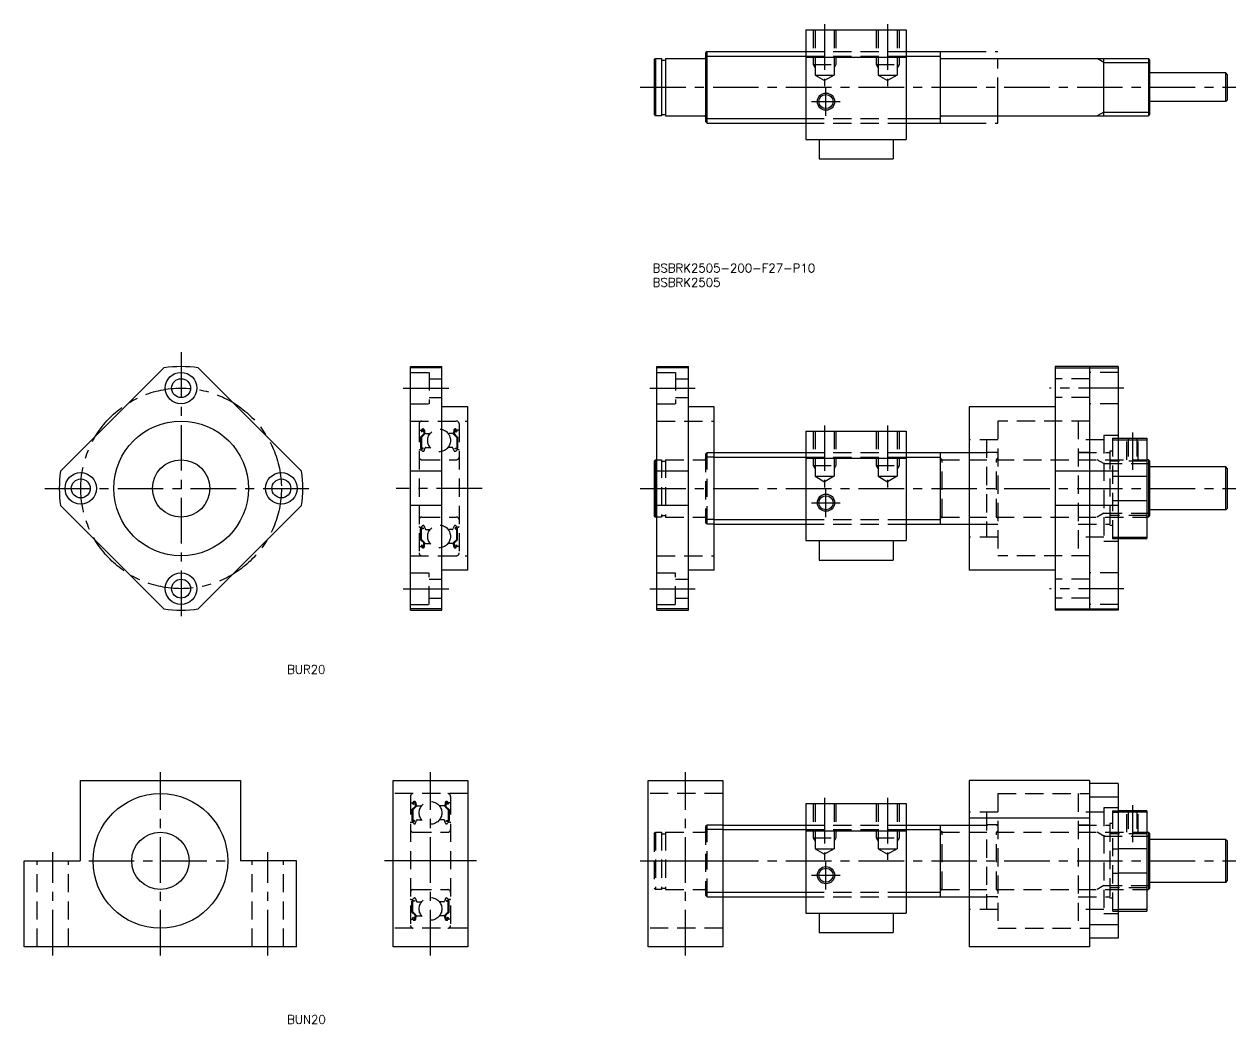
# Model space of a CAD drawing. Extents: x -219 to 469, y -265 to 84.
# Drawn here: x -219.3 to 203.5, y -265.2 to 83.6 of the extents above; entities that cross this region are included whole.
import ezdxf

# ---------------------------------------------------------------- set-up
doc = ezdxf.new("R2010")
doc.units = 0
doc.header["$LTSCALE"] = 0.5
for name, pattern in [('CENTER', [50.8, 31.75, -6.35, 6.35, -6.35]), ('DASHED', [19.05, 12.7, -6.35]), ('PHANTOM', [63.5, 31.75, -6.35, 6.35, -6.35, 6.35, -6.35])]:
    doc.linetypes.add(name, pattern=pattern)
for name, color, linetype in [('MSM_CENTER', 1, 'CENTER'), ('MSM_CONTINUOUS', 7, 'CONTINUOUS'), ('MSM_DASHED', 4, 'DASHED'), ('MSM_IMAGINARY', 6, 'PHANTOM'), ('MSM_NARROW', 5, 'CONTINUOUS'), ('MSM_PART_NUMBER', 7, 'CONTINUOUS')]:
    doc.layers.add(name, color=color, linetype=linetype)
doc.styles.get("Standard").update_dxf_attribs({"font": 'txt.shx', "height": 3, "bigfont": 'bigfont.shx'})

# ---------------------------------------------------------------- blocks, each defined once
blk = doc.blocks.new('*U14')
at = {"layer": 'MSM_PART_NUMBER'}
blk.add_text('BSBRK2505-200-F27-P10', height=3, dxfattribs=at).set_placement((0, -3))
blk = doc.blocks.new('*U15')
at = {"layer": 'MSM_PART_NUMBER'}
blk.add_text('BSBRK2505', height=3, dxfattribs=at).set_placement((0, -8))
blk = doc.blocks.new('*U16')
at = {"layer": 'MSM_PART_NUMBER'}
blk.add_text('BUR20', height=3, dxfattribs=at).set_placement((-127.57, -143.09))
blk = doc.blocks.new('*U17')
at = {"layer": 'MSM_PART_NUMBER'}
blk.add_text('BUN20', height=3, dxfattribs=at).set_placement((-127.57, -265.25))

msp = doc.modelspace()

# ---------------------------------------------------------------- linework, layer by layer
at = {"layer": 'MSM_CENTER'}
for p, q in [((59.97, 83.6), (59.97, 61.94)), ((81.97, 83.6), (81.97, 61.94)), ((-4.33, 61.6), (203.47, 61.6)), ((60.47, 51.6), (60.47, 61.6)), ((55.47, 56.6), (65.47, 56.6)), ((-164.57, -30.9), (-164.57, -125.9)), ((-87.03, -43.4), (-71.03, -43.4)), ((-1.03, -43.4), (14.97, -43.4)), ((164.47, -43.4), (138.47, -43.4)), ((59.97, -56.4), (59.97, -78.06)), ((81.97, -56.4), (81.97, -78.06)), ((167.47, -58.9), (167.47, -71.9)), ((-212.07, -78.4), (-117.07, -78.4)), ((-59.53, -78.4), (-89.53, -78.4)), ((-4.33, -78.4), (203.47, -78.4)), ((60.47, -88.4), (60.47, -78.4)), ((55.47, -83.4), (65.47, -83.4)), ((-87.03, -113.4), (-71.03, -113.4)), ((-1.03, -113.4), (14.97, -113.4)), ((164.47, -113.4), (138.47, -113.4)), ((-171.8, -241.4), (-171.8, -177.4)), ((-77.53, -241.4), (-77.53, -177.4)), ((11.47, -241.4), (11.47, -177.4)), ((59.97, -186.4), (59.97, -208.06)), ((81.97, -186.4), (81.97, -208.06)), ((167.47, -188.9), (167.47, -201.9)), ((-209.3, -241.4), (-209.3, -205.4)), ((-134.3, -241.4), (-134.3, -205.4)), ((-196.8, -208.4), (-146.8, -208.4)), ((-61.53, -208.4), (-93.53, -208.4)), ((-4.33, -208.4), (203.47, -208.4)), ((60.47, -218.4), (60.47, -208.4)), ((55.47, -213.4), (65.47, -213.4))]:
    msp.add_line(p, q, dxfattribs=at)
msp.add_circle((-164.57, -78.4), 35, dxfattribs=at)
at = {"layer": 'MSM_CONTINUOUS'}
for p, q in [((53.47, 81.6), (53.47, 43.4)), ((53.47, 81.6), (88.47, 81.6)), ((88.47, 81.6), (88.47, 43.4)), ((18.97, 74.1), (18.47, 73.6)), ((18.47, 73.6), (18.47, 49.6)), ((18.97, 74.1), (53.47, 74.1)), ((18.97, 49.1), (18.97, 74.1)), ((53.47, 72.1), (88.47, 72.1)), ((88.47, 74.1), (100.47, 74.1)), ((100.47, 49.1), (100.47, 74.1)), ((0.47, 71.1), (0.97, 71.6)), ((0.47, 71.1), (0.47, 52.1)), ((0.97, 71.6), (3.12, 71.6)), ((0.97, 71.6), (0.97, 51.6)), ((3.12, 71.6), (3.12, 51.6)), ((3.12, 71.1), (4.47, 71.1)), ((4.47, 71.6), (4.47, 51.6)), ((4.47, 71.6), (18.17, 71.6)), ((100.77, 71.6), (172.97, 71.6)), ((157.47, 51.6), (157.47, 71.6)), ((173.47, 71.1), (172.97, 71.6)), ((172.97, 71.6), (172.97, 51.6)), ((173.47, 52.1), (173.47, 71.1)), ((199.97, 66.6), (173.47, 66.6)), ((200.47, 66.1), (199.97, 66.6)), ((199.97, 56.6), (199.97, 66.6)), ((200.47, 66.1), (200.47, 57.1)), ((199.97, 56.6), (173.47, 56.6)), ((199.97, 56.6), (200.47, 57.1)), ((0.97, 51.6), (0.47, 52.1)), ((3.12, 51.6), (0.97, 51.6)), ((3.12, 52.1), (4.47, 52.1)), ((4.47, 51.6), (18.17, 51.6)), ((100.77, 51.6), (172.97, 51.6)), ((172.97, 51.6), (173.47, 52.1)), ((18.97, 49.1), (18.47, 49.6)), ((18.97, 49.1), (53.47, 49.1)), ((88.47, 49.1), (100.47, 49.1)), ((53.47, 43.4), (88.47, 43.4)), ((58.07, 43.4), (58.07, 36.6)), ((83.88, 43.4), (83.88, 36.6)), ((58.07, 36.6), (83.88, 36.6)), ((-170.58, -36.32), (-206.64, -72.38)), ((-158.56, -36.32), (-122.5, -72.38)), ((-84.53, -120.9), (-84.53, -35.9)), ((-84.53, -35.9), (-73.53, -35.9)), ((-73.53, -36.32), (-84.53, -36.32)), ((-73.53, -120.9), (-73.53, -35.9)), ((1.47, -120.9), (1.47, -35.9)), ((1.47, -35.9), (12.47, -35.9)), ((12.47, -36.32), (1.47, -36.32)), ((12.47, -120.9), (12.47, -35.9)), ((162.47, -35.9), (140.47, -35.9)), ((140.47, -35.9), (140.47, -120.9)), ((140.47, -36.32), (162.47, -36.32)), ((152.47, -35.9), (152.47, -120.9)), ((162.47, -35.9), (162.47, -120.9)), ((-64.53, -49.9), (-73.53, -49.9)), ((-64.53, -106.9), (-64.53, -49.9)), ((21.47, -49.9), (12.47, -49.9)), ((21.47, -106.9), (21.47, -49.9)), ((140.47, -49.9), (110.47, -49.9)), ((110.47, -49.9), (110.47, -106.9)), ((53.47, -58.4), (53.47, -96.6)), ((53.47, -58.4), (88.47, -58.4)), ((88.47, -58.4), (88.47, -96.6)), ((162.47, -60.9), (172.47, -60.9)), ((162.47, -61.41), (172.47, -61.41)), ((172.47, -60.9), (172.47, -95.9)), ((21.47, -65.9), (53.47, -65.9)), ((88.47, -65.9), (110.47, -65.9)), ((100.47, -90.9), (100.47, -65.9)), ((0.47, -68.9), (0.97, -68.4)), ((0.47, -68.9), (0.47, -87.9)), ((0.97, -68.4), (0.97, -88.4)), ((0.97, -68.4), (1.47, -68.4)), ((53.47, -67.9), (88.47, -67.9)), ((172.97, -68.4), (172.47, -68.4)), ((173.47, -68.9), (172.97, -68.4)), ((172.97, -68.4), (172.97, -88.4)), ((173.47, -87.9), (173.47, -68.9)), ((199.97, -70.9), (173.47, -70.9)), ((200.47, -71.4), (199.97, -70.9)), ((199.97, -85.9), (199.97, -70.9)), ((200.47, -71.4), (200.47, -85.4)), ((-73.53, -72.38), (-84.53, -72.38)), ((12.47, -72.38), (1.47, -72.38)), ((162.47, -72.38), (140.47, -72.38)), ((162.47, -74.16), (172.47, -74.16)), ((-206.64, -84.41), (-170.58, -120.47)), ((-122.5, -84.41), (-158.56, -120.47)), ((-73.53, -84.41), (-84.53, -84.41)), ((12.47, -84.41), (1.47, -84.41)), ((162.47, -84.41), (140.47, -84.41)), ((162.47, -82.63), (172.47, -82.63)), ((0.97, -88.4), (0.47, -87.9)), ((0.97, -88.4), (1.47, -88.4)), ((172.97, -88.4), (172.47, -88.4)), ((172.97, -88.4), (173.47, -87.9)), ((199.97, -85.9), (173.47, -85.9)), ((199.97, -85.9), (200.47, -85.4)), ((21.47, -90.9), (53.47, -90.9)), ((88.47, -90.9), (110.47, -90.9)), ((53.47, -96.6), (88.47, -96.6)), ((58.07, -96.6), (58.07, -103.4)), ((83.88, -96.6), (83.88, -103.4)), ((162.47, -95.38), (172.47, -95.38)), ((162.47, -95.9), (172.47, -95.9)), ((58.07, -103.4), (83.88, -103.4)), ((-64.53, -106.9), (-73.53, -106.9)), ((21.47, -106.9), (12.47, -106.9)), ((140.47, -106.9), (110.47, -106.9)), ((-73.53, -120.47), (-84.53, -120.47)), ((-84.53, -120.9), (-73.53, -120.9)), ((12.47, -120.47), (1.47, -120.47)), ((1.47, -120.9), (12.47, -120.9)), ((140.47, -120.47), (162.47, -120.47)), ((162.47, -120.9), (140.47, -120.9)), ((-199.8, -180.4), (-199.8, -208.4)), ((-199.8, -180.4), (-143.8, -180.4)), ((-143.8, -180.4), (-143.8, -208.4)), ((-90.53, -238.4), (-90.53, -180.4)), ((-90.53, -180.4), (-64.53, -180.4)), ((-64.53, -180.4), (-64.53, -238.4)), ((-1.53, -238.4), (-1.53, -180.4)), ((-1.53, -180.4), (24.47, -180.4)), ((24.47, -180.4), (24.47, -238.4)), ((152.47, -180.4), (110.47, -180.4)), ((110.47, -180.4), (110.47, -238.4)), ((152.47, -180.4), (152.47, -238.4)), ((162.47, -181.4), (152.47, -181.4)), ((162.47, -181.4), (162.47, -235.4)), ((53.47, -188.4), (53.47, -226.6)), ((53.47, -188.4), (88.47, -188.4)), ((88.47, -188.4), (88.47, -226.6)), ((162.47, -186.12), (152.47, -186.12)), ((110.47, -193.4), (152.47, -193.4)), ((172.47, -190.9), (162.47, -190.9)), ((172.47, -191.41), (162.47, -191.41)), ((172.47, -190.9), (172.47, -225.9)), ((24.47, -195.9), (53.47, -195.9)), ((53.47, -197.9), (88.47, -197.9)), ((88.47, -195.9), (110.47, -195.9)), ((100.47, -220.9), (100.47, -195.9)), ((172.47, -198.4), (172.97, -198.4)), ((173.47, -198.9), (172.97, -198.4)), ((172.97, -198.4), (172.97, -218.4)), ((173.47, -217.9), (173.47, -198.9)), ((199.97, -200.9), (173.47, -200.9)), ((200.47, -201.4), (199.97, -200.9)), ((199.97, -215.9), (199.97, -200.9)), ((200.47, -201.4), (200.47, -215.4)), ((172.47, -204.16), (162.47, -204.16)), ((-219.3, -238.4), (-219.3, -208.4)), ((-124.3, -238.4), (-124.3, -208.4)), ((-64.53, -208.4), (-90.53, -208.4)), ((-1.53, -208.4), (24.47, -208.4)), ((172.47, -212.63), (162.47, -212.63)), ((199.97, -215.9), (200.47, -215.4)), ((172.47, -218.4), (172.97, -218.4)), ((172.97, -218.4), (173.47, -217.9)), ((199.97, -215.9), (173.47, -215.9)), ((24.47, -220.9), (53.47, -220.9)), ((88.47, -220.9), (110.47, -220.9)), ((53.47, -226.6), (88.47, -226.6)), ((58.07, -226.6), (58.07, -233.4)), ((83.88, -226.6), (83.88, -233.4)), ((172.47, -225.38), (162.47, -225.38)), ((162.47, -225.9), (172.47, -225.9)), ((162.47, -230.67), (152.47, -230.67)), ((58.07, -233.4), (83.88, -233.4)), ((162.47, -235.4), (152.47, -235.4)), ((-124.3, -238.4), (-219.3, -238.4)), ((-64.53, -238.4), (-90.53, -238.4)), ((24.47, -238.4), (-1.53, -238.4)), ((152.47, -238.4), (110.47, -238.4))]:
    msp.add_line(p, q, dxfattribs=at)
for points in [[(-219.3, -208.4), (-199.8, -208.4)], [(-124.3, -208.4), (-143.8, -208.4)]]:
    msp.add_lwpolyline(points, dxfattribs=at)
for centre, radius in [((60.47, 56.6), 2.46), ((-164.57, -43.4), 5.5), ((-164.57, -43.4), 3.3), ((-164.57, -78.4), 23.5), ((-164.57, -78.4), 10), ((-199.57, -78.4), 5.5), ((-199.57, -78.4), 3.3), ((-129.57, -78.4), 5.5), ((-129.57, -78.4), 3.3), ((60.47, -83.4), 2.46), ((-164.57, -113.4), 5.5), ((-164.57, -113.4), 3.3), ((-171.8, -208.4), 23.5), ((-171.8, -208.4), 10), ((60.47, -213.4), 2.46)]:
    msp.add_circle(centre, radius, dxfattribs=at)
for centre, radius, start, end in [((18.17, 71.9), 0.3, 270, 0), ((100.77, 71.9), 0.3, 180, 270), ((18.17, 51.3), 0.3, 0, 90), ((100.77, 51.3), 0.3, 90, 180), ((-164.57, -78.4), 42.5, 81.8699, 98.1301), ((-164.57, -78.4), 42.5, 171.8699, 188.1301), ((-164.57, -78.4), 42.5, 351.8699, 8.1301), ((-164.57, -78.4), 42.5, 261.8699, 278.1301)]:
    msp.add_arc(centre, radius, start, end, dxfattribs=at)
at = {"layer": 'MSM_DASHED'}
for p, q in [((55.97, 81.6), (55.97, 69.6)), ((56.65, 81.6), (56.65, 65.85)), ((63.3, 81.6), (63.3, 65.85)), ((63.97, 81.6), (63.97, 69.6)), ((77.97, 81.6), (77.97, 69.6)), ((78.65, 81.6), (78.65, 65.85)), ((85.3, 81.6), (85.3, 65.85)), ((85.97, 81.6), (85.97, 69.6)), ((53.47, 74.1), (88.47, 74.1)), ((53.47, 72.5), (88.47, 72.5)), ((55.97, 69.6), (63.97, 69.6)), ((55.97, 69.6), (56.65, 68.43)), ((63.97, 69.6), (63.3, 68.43)), ((77.97, 69.6), (85.97, 69.6)), ((77.97, 69.6), (78.65, 68.43)), ((85.97, 69.6), (85.3, 68.43)), ((56.65, 65.85), (63.3, 65.85)), ((56.65, 65.85), (59.97, 63.94)), ((63.3, 65.85), (59.97, 63.94)), ((78.65, 65.85), (85.3, 65.85)), ((78.65, 65.85), (81.97, 63.94)), ((85.3, 65.85), (81.97, 63.94)), ((53.47, 50.7), (88.47, 50.7)), ((53.47, 49.1), (88.47, 49.1)), ((-84.53, -37.9), (-78.03, -37.9)), ((-78.03, -37.9), (-78.03, -48.9)), ((1.47, -37.9), (7.97, -37.9)), ((7.97, -37.9), (7.97, -48.9)), ((162.47, -37.9), (152.47, -37.9)), ((-78.03, -40.1), (-73.53, -40.1)), ((7.97, -40.1), (12.47, -40.1)), ((152.47, -40.1), (140.47, -40.1)), ((-84.53, -48.9), (-78.03, -48.9)), ((-78.03, -46.7), (-73.53, -46.7)), ((1.47, -48.9), (7.97, -48.9)), ((7.97, -46.7), (12.47, -46.7)), ((152.47, -46.7), (140.47, -46.7)), ((162.47, -48.9), (152.47, -48.9)), ((-84.53, -54.9), (-64.53, -54.9)), ((1.47, -54.9), (21.47, -54.9)), ((152.47, -54.9), (120.47, -54.9)), ((120.47, -54.9), (120.47, -101.9)), ((148.47, -54.9), (148.47, -101.9)), ((-81.53, -55.9), (-81.53, -100.9)), ((-81.33, -58.1), (-80.75, -58.1)), ((-80.75, -58.1), (-80.53, -57.83)), ((-80.48, -58.71), (-80.71, -58.52)), ((-80.52, -58.29), (-80.3, -58.03)), ((-80.29, -58.48), (-80.52, -58.29)), ((-80.48, -58.71), (-80.29, -58.48)), ((-79.95, -58.15), (-79.9, -59.39)), ((-79.65, -58.11), (-79.57, -59.01)), ((-79.6, -58.67), (-79.6, -59.52)), ((-69.41, -58.11), (-69.49, -59.01)), ((-69.46, -58.67), (-69.46, -59.52)), ((-69.11, -58.15), (-69.16, -59.39)), ((-68.77, -58.48), (-68.54, -58.29)), ((-68.57, -58.71), (-68.77, -58.48)), ((-68.54, -58.29), (-68.75, -58.03)), ((-68.57, -58.71), (-68.34, -58.52)), ((-68.31, -58.1), (-68.53, -57.83)), ((-67.73, -58.1), (-68.31, -58.1)), ((-67.53, -55.9), (-67.53, -100.9)), ((55.97, -58.4), (55.97, -70.4)), ((56.65, -58.4), (56.65, -74.15)), ((63.3, -58.4), (63.3, -74.15)), ((63.97, -58.4), (63.97, -70.4)), ((77.97, -58.4), (77.97, -70.4)), ((78.65, -58.4), (78.65, -74.15)), ((85.3, -58.4), (85.3, -74.15)), ((85.97, -58.4), (85.97, -70.4)), ((-79.9, -59.39), (-81, -60.49)), ((-81, -60.49), (-81, -64.3)), ((-79.6, -59.52), (-80.7, -60.62)), ((-80.7, -60.62), (-80.7, -64.3)), ((-79.37, -59.2), (-77.65, -59.2)), ((-69.69, -59.2), (-71.4, -59.2)), ((-69.46, -59.52), (-68.36, -60.62)), ((-69.16, -59.39), (-68.06, -60.49)), ((-68.36, -60.62), (-68.36, -64.3)), ((-68.06, -60.49), (-68.06, -64.3)), ((120.47, -61.4), (110.47, -61.4)), ((116.47, -61.4), (116.47, -95.4)), ((157.47, -61.4), (148.47, -61.4)), ((162.47, -59.9), (157.47, -59.9)), ((157.47, -59.9), (157.47, -96.9)), ((160.47, -60.9), (160.47, -95.9)), ((160.47, -60.9), (162.47, -60.9)), ((160.47, -61.41), (162.47, -61.41)), ((165.47, -68.4), (165.47, -60.9)), ((165.97, -60.9), (165.97, -68.4)), ((168.97, -60.9), (168.97, -68.4)), ((169.47, -68.4), (169.47, -60.9)), ((-81.33, -64.9), (-80.83, -64.9)), ((-80.83, -64.9), (-80.45, -65.27)), ((-80.08, -64.3), (-80.7, -64.3)), ((-80.7, -64.6), (-80.08, -64.6)), ((-80.08, -64.6), (-80.08, -64.3)), ((-79.73, -65.25), (-79.37, -64.23)), ((-79.19, -64.1), (-77.65, -64.1)), ((-69.87, -64.1), (-71.4, -64.1)), ((-69.32, -65.25), (-69.68, -64.23)), ((-68.98, -64.3), (-68.36, -64.3)), ((-68.98, -64.6), (-68.98, -64.3)), ((-68.36, -64.6), (-68.98, -64.6)), ((-68.23, -64.9), (-68.6, -65.27)), ((-67.73, -64.9), (-68.23, -64.9)), ((18.97, -65.9), (18.47, -66.4)), ((18.47, -66.4), (18.47, -90.4)), ((21.47, -67.5), (18.47, -67.5)), ((18.97, -90.9), (18.97, -65.9)), ((18.97, -65.9), (21.47, -65.9)), ((53.47, -65.9), (88.47, -65.9)), ((53.47, -67.5), (88.47, -67.5)), ((110.47, -65.9), (120.47, -65.9)), ((120.47, -65.85), (116.47, -65.85)), ((152.47, -65.85), (148.47, -65.85)), ((148.47, -65.9), (159.47, -65.9)), ((160.47, -65.4), (159.47, -65.4)), ((159.47, -65.4), (159.47, -91.4)), ((-80.53, -68.4), (-68.53, -68.4)), ((1.47, -68.4), (3.12, -68.4)), ((3.12, -68.4), (3.12, -88.4)), ((3.12, -68.9), (4.47, -68.9)), ((4.47, -68.4), (4.47, -88.4)), ((4.47, -68.4), (18.17, -68.4)), ((55.97, -70.4), (63.97, -70.4)), ((55.97, -70.4), (56.65, -71.57)), ((63.97, -70.4), (63.3, -71.57)), ((77.97, -70.4), (85.97, -70.4)), ((77.97, -70.4), (78.65, -71.57)), ((85.97, -70.4), (85.3, -71.57)), ((100.97, -68.4), (100.47, -67.9)), ((100.77, -68.4), (172.47, -68.4)), ((100.97, -88.4), (100.97, -68.4)), ((119.97, -68.4), (120.47, -67.9)), ((119.97, -88.4), (119.97, -68.4)), ((157.47, -69.75), (155.13, -68.4)), ((157.47, -69.75), (172.47, -69.75)), ((172.47, -68.94), (159.47, -68.94)), ((56.65, -74.15), (63.3, -74.15)), ((56.65, -74.15), (59.97, -76.06)), ((63.3, -74.15), (59.97, -76.06)), ((78.65, -74.15), (85.3, -74.15)), ((78.65, -74.15), (81.97, -76.06)), ((85.3, -74.15), (81.97, -76.06)), ((160.47, -74.16), (162.47, -74.16)), ((160.47, -82.63), (162.47, -82.63)), ((-80.53, -88.4), (-68.53, -88.4)), ((3.12, -88.4), (1.47, -88.4)), ((3.12, -87.9), (4.47, -87.9)), ((4.47, -88.4), (18.17, -88.4)), ((100.97, -88.4), (100.47, -88.9)), ((100.77, -88.4), (172.47, -88.4)), ((119.97, -88.4), (120.47, -88.9)), ((157.47, -87.04), (155.13, -88.4)), ((157.47, -87.04), (172.47, -87.04)), ((172.47, -87.85), (159.47, -87.85)), ((-81.33, -91.9), (-80.83, -91.9)), ((-81, -96.3), (-81, -92.5)), ((-80.83, -91.9), (-80.45, -91.52)), ((-80.7, -92.2), (-80.08, -92.2)), ((-80.7, -96.18), (-80.7, -92.5)), ((-80.08, -92.5), (-80.7, -92.5)), ((-80.08, -92.2), (-80.08, -92.5)), ((-79.73, -91.54), (-79.37, -92.56)), ((-79.19, -92.7), (-77.65, -92.7)), ((-69.87, -92.7), (-71.4, -92.7)), ((-69.32, -91.54), (-69.68, -92.56)), ((-68.36, -92.2), (-68.98, -92.2)), ((-68.98, -92.2), (-68.98, -92.5)), ((-68.98, -92.5), (-68.36, -92.5)), ((-68.23, -91.9), (-68.6, -91.52)), ((-68.36, -96.18), (-68.36, -92.5)), ((-67.73, -91.9), (-68.23, -91.9)), ((-68.06, -96.3), (-68.06, -92.5)), ((21.47, -89.3), (18.47, -89.3)), ((18.97, -90.9), (18.47, -90.4)), ((21.47, -90.9), (18.97, -90.9)), ((53.47, -89.3), (88.47, -89.3)), ((53.47, -90.9), (88.47, -90.9)), ((110.47, -90.9), (120.47, -90.9)), ((120.47, -90.95), (116.47, -90.95)), ((148.47, -90.9), (159.47, -90.9)), ((152.47, -90.95), (148.47, -90.95)), ((160.47, -91.4), (159.47, -91.4)), ((-79.9, -97.4), (-81, -96.3)), ((-79.6, -97.28), (-80.7, -96.18)), ((-69.46, -97.28), (-68.36, -96.18)), ((-69.16, -97.4), (-68.06, -96.3)), ((120.47, -95.4), (110.47, -95.4)), ((157.47, -95.4), (148.47, -95.4)), ((162.47, -96.9), (157.47, -96.9)), ((160.47, -95.38), (162.47, -95.38)), ((160.47, -95.9), (162.47, -95.9)), ((-81.33, -98.7), (-80.75, -98.7)), ((-80.75, -98.69), (-80.53, -98.96)), ((-80.48, -98.08), (-80.71, -98.27)), ((-80.29, -98.31), (-80.52, -98.5)), ((-80.52, -98.5), (-80.3, -98.76)), ((-80.48, -98.08), (-80.29, -98.31)), ((-79.95, -98.64), (-79.9, -97.4)), ((-79.65, -98.68), (-79.57, -97.78)), ((-79.6, -98.12), (-79.6, -97.28)), ((-79.37, -97.6), (-77.65, -97.6)), ((-69.69, -97.6), (-71.4, -97.6)), ((-69.41, -98.68), (-69.49, -97.78)), ((-69.46, -98.12), (-69.46, -97.28)), ((-69.11, -98.64), (-69.16, -97.4)), ((-68.57, -98.08), (-68.77, -98.31)), ((-68.77, -98.31), (-68.54, -98.5)), ((-68.54, -98.5), (-68.75, -98.76)), ((-68.57, -98.08), (-68.34, -98.27)), ((-68.31, -98.69), (-68.53, -98.96)), ((-67.73, -98.7), (-68.31, -98.7)), ((-84.53, -101.9), (-64.53, -101.9)), ((1.47, -101.9), (21.47, -101.9)), ((152.47, -101.9), (120.47, -101.9)), ((-84.53, -107.9), (-78.03, -107.9)), ((-78.03, -118.9), (-78.03, -107.9)), ((1.47, -107.9), (7.97, -107.9)), ((7.97, -118.9), (7.97, -107.9)), ((162.47, -107.9), (152.47, -107.9)), ((-78.03, -110.1), (-73.53, -110.1)), ((7.97, -110.1), (12.47, -110.1)), ((152.47, -110.1), (140.47, -110.1)), ((-78.03, -116.7), (-73.53, -116.7)), ((7.97, -116.7), (12.47, -116.7)), ((152.47, -116.7), (140.47, -116.7)), ((-84.53, -118.9), (-78.03, -118.9)), ((1.47, -118.9), (7.97, -118.9)), ((162.47, -118.9), (152.47, -118.9)), ((-64.53, -184.9), (-90.53, -184.9)), ((-84.53, -185.9), (-84.53, -230.9)), ((-70.53, -185.9), (-70.53, -230.9)), ((24.47, -184.9), (-1.53, -184.9)), ((120.47, -184.9), (120.47, -231.9)), ((120.47, -184.9), (152.47, -184.9)), ((148.47, -184.9), (148.47, -231.9)), ((-84.33, -188.1), (-83.9, -188.1)), ((-82.9, -189.39), (-84, -190.49)), ((-83.75, -188.1), (-83.53, -187.83)), ((-83.48, -188.71), (-83.71, -188.52)), ((-82.6, -189.52), (-83.7, -190.62)), ((-83.52, -188.29), (-83.3, -188.03)), ((-83.29, -188.48), (-83.52, -188.29)), ((-83.48, -188.71), (-83.29, -188.48)), ((-82.95, -188.15), (-82.9, -189.39)), ((-82.65, -188.11), (-82.57, -189.01)), ((-82.6, -188.67), (-82.6, -189.52)), ((-82.37, -189.2), (-80.65, -189.2)), ((-72.69, -189.2), (-74.4, -189.2)), ((-72.41, -188.11), (-72.49, -189.01)), ((-72.46, -188.67), (-72.46, -189.52)), ((-72.46, -189.52), (-71.36, -190.62)), ((-72.11, -188.15), (-72.16, -189.39)), ((-72.16, -189.39), (-71.06, -190.49)), ((-71.77, -188.48), (-71.54, -188.29)), ((-71.57, -188.71), (-71.77, -188.48)), ((-71.54, -188.29), (-71.75, -188.03)), ((-71.57, -188.71), (-71.34, -188.52)), ((-71.31, -188.1), (-71.53, -187.83)), ((-70.73, -188.1), (-71.15, -188.1)), ((55.97, -188.4), (55.97, -200.4)), ((56.65, -188.4), (56.65, -204.15)), ((63.3, -188.4), (63.3, -204.15)), ((63.97, -188.4), (63.97, -200.4)), ((77.97, -188.4), (77.97, -200.4)), ((78.65, -188.4), (78.65, -204.15)), ((85.3, -188.4), (85.3, -204.15)), ((85.97, -188.4), (85.97, -200.4)), ((162.47, -189.9), (157.47, -189.9)), ((157.47, -189.9), (157.47, -226.9)), ((-84, -190.49), (-84, -194.3)), ((-83.7, -190.62), (-83.7, -194.3)), ((-83.08, -194.3), (-83.7, -194.3)), ((-83.08, -194.6), (-83.08, -194.3)), ((-82.73, -195.25), (-82.37, -194.23)), ((-82.19, -194.1), (-80.65, -194.1)), ((-72.87, -194.1), (-74.4, -194.1)), ((-72.32, -195.25), (-72.68, -194.23)), ((-71.98, -194.3), (-71.36, -194.3)), ((-71.98, -194.6), (-71.98, -194.3)), ((-71.36, -190.62), (-71.36, -194.3)), ((-71.06, -190.49), (-71.06, -194.3)), ((120.47, -191.4), (110.47, -191.4)), ((116.47, -191.4), (116.47, -225.4)), ((157.47, -191.4), (148.47, -191.4)), ((160.47, -190.9), (160.47, -225.9)), ((160.47, -190.9), (162.47, -190.9)), ((160.47, -191.41), (162.47, -191.41)), ((165.47, -198.4), (165.47, -190.9)), ((165.97, -190.9), (165.97, -198.4)), ((168.97, -190.9), (168.97, -198.4)), ((169.47, -198.4), (169.47, -190.9)), ((-84.33, -194.9), (-83.83, -194.9)), ((-83.83, -194.9), (-83.45, -195.27)), ((-83.7, -194.6), (-83.08, -194.6)), ((-83.53, -198.4), (-71.53, -198.4)), ((-71.36, -194.6), (-71.98, -194.6)), ((-71.23, -194.9), (-71.6, -195.27)), ((-70.73, -194.9), (-71.23, -194.9)), ((0.47, -198.9), (0.97, -198.4)), ((0.97, -198.4), (3.12, -198.4)), ((0.97, -198.4), (0.97, -218.4)), ((3.12, -198.4), (3.12, -218.4)), ((4.47, -198.4), (4.47, -218.4)), ((4.47, -198.4), (18.17, -198.4)), ((18.97, -195.9), (18.47, -196.4)), ((18.47, -196.4), (18.47, -220.4)), ((24.47, -197.5), (18.47, -197.5)), ((18.97, -220.9), (18.97, -195.9)), ((24.47, -195.9), (18.97, -195.9)), ((53.47, -195.9), (88.47, -195.9)), ((53.47, -197.5), (88.47, -197.5)), ((100.97, -198.4), (100.47, -197.9)), ((100.77, -198.4), (172.47, -198.4)), ((100.97, -218.4), (100.97, -198.4)), ((110.47, -195.9), (120.47, -195.9)), ((120.47, -195.85), (116.47, -195.85)), ((119.97, -198.4), (120.47, -197.9)), ((119.97, -218.4), (119.97, -198.4)), ((148.47, -195.85), (152.47, -195.85)), ((148.47, -195.9), (159.47, -195.9)), ((157.47, -199.75), (155.13, -198.4)), ((160.47, -195.4), (159.47, -195.4)), ((159.47, -195.4), (159.47, -221.4)), ((0.47, -198.9), (0.47, -217.9)), ((3.12, -198.9), (4.47, -198.9)), ((55.97, -200.4), (63.97, -200.4)), ((55.97, -200.4), (56.65, -201.57)), ((63.97, -200.4), (63.3, -201.57)), ((77.97, -200.4), (85.97, -200.4)), ((77.97, -200.4), (78.65, -201.57)), ((85.97, -200.4), (85.3, -201.57)), ((157.47, -199.75), (172.47, -199.75)), ((172.47, -198.94), (159.47, -198.94)), ((56.65, -204.15), (63.3, -204.15)), ((56.65, -204.15), (59.97, -206.06)), ((63.3, -204.15), (59.97, -206.06)), ((78.65, -204.15), (85.3, -204.15)), ((78.65, -204.15), (81.97, -206.06)), ((85.3, -204.15), (81.97, -206.06)), ((160.47, -204.16), (162.47, -204.16)), ((-214.8, -238.4), (-214.8, -208.4)), ((-203.8, -238.4), (-203.8, -208.4)), ((-139.8, -238.4), (-139.8, -208.4)), ((-128.8, -238.4), (-128.8, -208.4)), ((160.47, -212.63), (162.47, -212.63)), ((-83.53, -218.4), (-71.53, -218.4)), ((0.97, -218.4), (0.47, -217.9)), ((3.12, -218.4), (0.97, -218.4)), ((3.12, -217.9), (4.47, -217.9)), ((4.47, -218.4), (18.17, -218.4)), ((18.47, -219.3), (24.47, -219.3)), ((53.47, -219.3), (88.47, -219.3)), ((100.97, -218.4), (100.47, -218.9)), ((100.77, -218.4), (172.47, -218.4)), ((119.97, -218.4), (120.47, -218.9)), ((157.47, -217.04), (155.13, -218.4)), ((157.47, -217.04), (172.47, -217.04)), ((172.47, -217.85), (159.47, -217.85)), ((-84.33, -221.9), (-83.83, -221.9)), ((-84, -226.3), (-84, -222.5)), ((-83.83, -221.9), (-83.45, -221.52)), ((-83.7, -222.2), (-83.08, -222.2)), ((-83.7, -226.18), (-83.7, -222.5)), ((-83.08, -222.5), (-83.7, -222.5)), ((-83.08, -222.2), (-83.08, -222.5)), ((-82.73, -221.54), (-82.37, -222.56)), ((-82.19, -222.7), (-80.65, -222.7)), ((-72.87, -222.7), (-74.4, -222.7)), ((-72.32, -221.54), (-72.68, -222.56)), ((-71.36, -222.2), (-71.98, -222.2)), ((-71.98, -222.2), (-71.98, -222.5)), ((-71.98, -222.5), (-71.36, -222.5)), ((-71.23, -221.9), (-71.6, -221.52)), ((-71.36, -226.18), (-71.36, -222.5)), ((-70.73, -221.9), (-71.23, -221.9)), ((-71.06, -226.3), (-71.06, -222.5)), ((18.97, -220.9), (18.47, -220.4)), ((18.97, -220.9), (24.47, -220.9)), ((53.47, -220.9), (88.47, -220.9)), ((110.47, -220.9), (120.47, -220.9)), ((120.47, -220.95), (116.47, -220.95)), ((148.47, -220.9), (159.47, -220.9)), ((148.47, -220.95), (152.47, -220.95)), ((160.47, -221.4), (159.47, -221.4)), ((-82.9, -227.4), (-84, -226.3)), ((-83.48, -228.08), (-83.71, -228.27)), ((-82.6, -227.28), (-83.7, -226.18)), ((-83.48, -228.08), (-83.29, -228.31)), ((-82.95, -228.64), (-82.9, -227.4)), ((-82.65, -228.68), (-82.57, -227.78)), ((-82.6, -228.12), (-82.6, -227.28)), ((-82.37, -227.6), (-80.65, -227.6)), ((-72.69, -227.6), (-74.4, -227.6)), ((-72.41, -228.68), (-72.49, -227.78)), ((-72.46, -227.28), (-71.36, -226.18)), ((-72.46, -228.12), (-72.46, -227.28)), ((-72.16, -227.4), (-71.06, -226.3)), ((-72.11, -228.64), (-72.16, -227.4)), ((-71.57, -228.08), (-71.77, -228.31)), ((-71.57, -228.08), (-71.34, -228.27)), ((120.47, -225.4), (110.47, -225.4)), ((157.47, -225.4), (148.47, -225.4)), ((162.47, -226.9), (157.47, -226.9)), ((160.47, -225.38), (162.47, -225.38)), ((160.47, -225.9), (162.47, -225.9)), ((-64.53, -231.9), (-90.53, -231.9)), ((-84.33, -228.7), (-83.9, -228.7)), ((-83.75, -228.69), (-83.53, -228.96)), ((-83.29, -228.31), (-83.52, -228.5)), ((-83.52, -228.5), (-83.3, -228.76)), ((-71.77, -228.31), (-71.54, -228.5)), ((-71.54, -228.5), (-71.75, -228.76)), ((-71.31, -228.69), (-71.53, -228.96)), ((-70.73, -228.7), (-71.15, -228.7)), ((24.47, -231.9), (-1.53, -231.9)), ((120.47, -231.9), (152.47, -231.9))]:
    msp.add_line(p, q, dxfattribs=at)
for centre in [(-74.53, -61.65), (-74.53, -95.15), (-77.53, -191.65), (-77.53, -225.15)]:
    msp.add_circle(centre, 3.97, dxfattribs=at)
for centre, radius, start, end in [((-80.53, -55.9), 1, 90, 180), ((-68.53, -55.9), 1, 0, 90), ((-81.33, -57.9), 0.2, 180, 270), ((-80.52, -58.29), 0.3, 139.9098, 229.9963), ((-80.14, -58.16), 0.5, 4.987, 139.9098), ((-80.15, -58.16), 0.2, 2.3754, 139.9922), ((-79.37, -59), 0.2, 184.987, 270), ((-69.69, -59), 0.2, 270, 355.013), ((-68.91, -58.16), 0.5, 40.0902, 175.013), ((-68.91, -58.16), 0.2, 40.0078, 177.6246), ((-68.54, -58.29), 0.3, 310.0037, 40.0902), ((-67.73, -57.9), 0.2, 270, 0), ((-81.33, -65.1), 0.2, 90, 180), ((-80.53, -67.4), 1, 180, 270), ((-80.7, -64.3), 0.3, 180, 270), ((-80.03, -64.84), 0.601, 225.0291, 271.1927), ((-80.04, -65.11), 0.332, 273.6422, 335.5106), ((-79.19, -64.3), 0.2, 90, 160.0299), ((-69.87, -64.3), 0.2, 19.9701, 90), ((-69.02, -65.11), 0.332, 204.4894, 266.3578), ((-69.03, -64.84), 0.601, 268.8073, 314.9709), ((-68.53, -67.4), 1, 270, 0), ((-68.36, -64.3), 0.3, 270, 0), ((-67.73, -65.1), 0.2, 0, 90), ((18.17, -68.1), 0.3, 270, 0), ((100.77, -68.1), 0.3, 180, 270), ((-80.53, -89.4), 1, 90, 180), ((-68.53, -89.4), 1, 0, 90), ((18.17, -88.7), 0.3, 0, 90), ((100.77, -88.7), 0.3, 90, 180), ((-81.33, -91.7), 0.2, 180, 270), ((-80.7, -92.5), 0.3, 90, 180), ((-80.03, -91.95), 0.601, 88.8073, 134.9709), ((-80.04, -91.68), 0.332, 24.4894, 86.3578), ((-79.19, -92.5), 0.2, 199.9701, 270), ((-69.87, -92.5), 0.2, 270, 340.0299), ((-69.02, -91.68), 0.332, 93.6422, 155.5106), ((-69.03, -91.95), 0.601, 45.0291, 91.1927), ((-68.36, -92.5), 0.3, 0, 90), ((-67.73, -91.7), 0.2, 270, 0), ((-81.33, -98.9), 0.2, 90, 180), ((-80.53, -100.9), 1, 180, 270), ((-80.52, -98.5), 0.3, 130.0037, 220.0902), ((-80.14, -98.64), 0.5, 220.0902, 355.013), ((-80.15, -98.63), 0.2, 220.0078, 357.6246), ((-79.37, -97.8), 0.2, 90, 175.013), ((-69.69, -97.8), 0.2, 4.987, 90), ((-68.91, -98.64), 0.5, 184.987, 319.9098), ((-68.91, -98.63), 0.2, 182.3754, 319.9922), ((-68.53, -100.9), 1, 270, 0), ((-68.54, -98.5), 0.3, 319.9098, 49.9963), ((-67.73, -98.9), 0.2, 0, 90), ((-83.53, -185.9), 1, 90, 180), ((-71.53, -185.9), 1, 0, 90), ((-84.33, -187.9), 0.2, 180, 270), ((-83.52, -188.29), 0.3, 139.9098, 229.9963), ((-83.14, -188.16), 0.5, 4.987, 139.9098), ((-83.15, -188.16), 0.2, 2.3754, 139.9922), ((-82.37, -189), 0.2, 184.987, 270), ((-72.69, -189), 0.2, 270, 355.013), ((-71.91, -188.16), 0.5, 40.0902, 175.013), ((-71.91, -188.16), 0.2, 40.0078, 177.6246), ((-71.54, -188.29), 0.3, 310.0037, 40.0902), ((-70.73, -187.9), 0.2, 270, 0), ((-83.7, -194.3), 0.3, 180, 270), ((-82.19, -194.3), 0.2, 90, 160.0299), ((-72.87, -194.3), 0.2, 19.9701, 90), ((-71.36, -194.3), 0.3, 270, 0), ((-84.33, -195.1), 0.2, 90, 180), ((-83.53, -197.4), 1, 180, 270), ((-83.03, -194.84), 0.601, 225.0291, 271.1927), ((-83.04, -195.11), 0.332, 273.6422, 335.5106), ((-72.02, -195.11), 0.332, 204.4894, 266.3578), ((-72.03, -194.84), 0.601, 268.8073, 314.9709), ((-71.53, -197.4), 1, 270, 0), ((-70.73, -195.1), 0.2, 0, 90), ((18.17, -198.1), 0.3, 270, 0), ((100.77, -198.1), 0.3, 180, 270), ((-83.53, -219.4), 1, 90, 180), ((-71.53, -219.4), 1, 0, 90), ((18.17, -218.7), 0.3, 0, 90), ((100.77, -218.7), 0.3, 90, 180), ((-84.33, -221.7), 0.2, 180, 270), ((-83.7, -222.5), 0.3, 90, 180), ((-83.03, -221.95), 0.601, 88.8073, 134.9709), ((-83.04, -221.68), 0.332, 24.4894, 86.3578), ((-82.19, -222.5), 0.2, 199.9701, 270), ((-72.87, -222.5), 0.2, 270, 340.0299), ((-72.02, -221.68), 0.332, 93.6422, 155.5106), ((-72.03, -221.95), 0.601, 45.0291, 91.1927), ((-71.36, -222.5), 0.3, 0, 90), ((-70.73, -221.7), 0.2, 270, 0), ((-83.52, -228.5), 0.3, 130.0037, 220.0902), ((-82.37, -227.8), 0.2, 90, 175.013), ((-72.69, -227.8), 0.2, 4.987, 90), ((-71.54, -228.5), 0.3, 319.9098, 49.9963), ((-84.33, -228.9), 0.2, 90, 180), ((-83.53, -230.9), 1, 180, 270), ((-83.14, -228.64), 0.5, 220.0902, 355.013), ((-83.15, -228.63), 0.2, 220.0078, 357.6246), ((-71.91, -228.64), 0.5, 184.987, 319.9098), ((-71.91, -228.63), 0.2, 182.3754, 319.9922), ((-71.53, -230.9), 1, 270, 0), ((-70.73, -228.9), 0.2, 0, 90)]:
    msp.add_arc(centre, radius, start, end, dxfattribs=at)
at = {"layer": 'MSM_IMAGINARY'}
for p, q in [((100.47, 74.1), (120.47, 74.1)), ((120.47, 49.1), (120.47, 74.1)), ((100.47, 49.1), (120.47, 49.1))]:
    msp.add_line(p, q, dxfattribs=at)
at = {"layer": 'MSM_NARROW'}
for p, q in [((18.47, 72.5), (53.47, 72.5)), ((88.47, 72.5), (100.47, 72.5)), ((157.47, 70.25), (155.13, 71.6)), ((157.47, 70.25), (173.47, 70.25)), ((157.47, 52.96), (155.13, 51.6)), ((157.47, 52.96), (173.47, 52.96)), ((18.47, 50.7), (53.47, 50.7)), ((88.47, 50.7), (100.47, 50.7)), ((21.47, -67.5), (53.47, -67.5)), ((88.47, -67.5), (100.47, -67.5)), ((172.47, -69.75), (173.47, -69.75)), ((172.47, -87.04), (173.47, -87.04)), ((21.47, -89.3), (53.47, -89.3)), ((88.47, -89.3), (100.47, -89.3)), ((24.47, -197.5), (53.47, -197.5)), ((88.47, -197.5), (100.47, -197.5)), ((172.47, -199.75), (173.47, -199.75)), ((24.47, -219.3), (53.47, -219.3)), ((88.47, -219.3), (100.47, -219.3)), ((172.47, -217.04), (173.47, -217.04))]:
    msp.add_line(p, q, dxfattribs=at)
for centre in [(60.47, 56.6), (60.47, -83.4), (60.47, -213.4)]:
    msp.add_circle(centre, 3, dxfattribs=at)

# ---------------------------------------------------------------- block references
at = {"layer": 'MSM_CONTINUOUS'}
for name in ['*U14', '*U15', '*U16', '*U17']:
    msp.add_blockref(name, (0, 0), dxfattribs=at)

doc.saveas('drawing.dxf')
